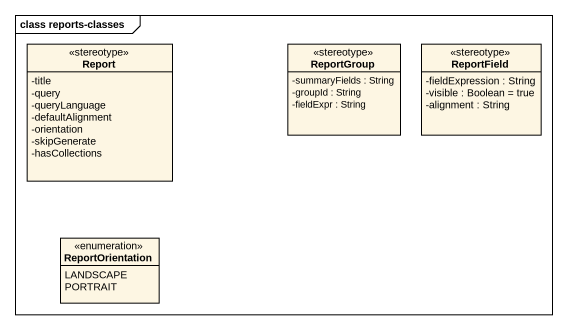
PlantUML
@startuml
mainframe class reports-classes
hide circle
hide empty members
skinparam classAttributeIconSize 0
class Report <<stereotype>> {
  -title
  -query
  -queryLanguage
  -defaultAlignment
  -orientation
  -skipGenerate
  -hasCollections
}
class ReportGroup <<stereotype>> {
  -summaryFields : String
  -groupId : String
  -fieldExpr : String
}
class ReportField <<stereotype>> {
  -fieldExpression : String
  -visible : Boolean = true
  -alignment : String
}
enum ReportOrientation {
  LANDSCAPE
  PORTRAIT
}
@enduml
